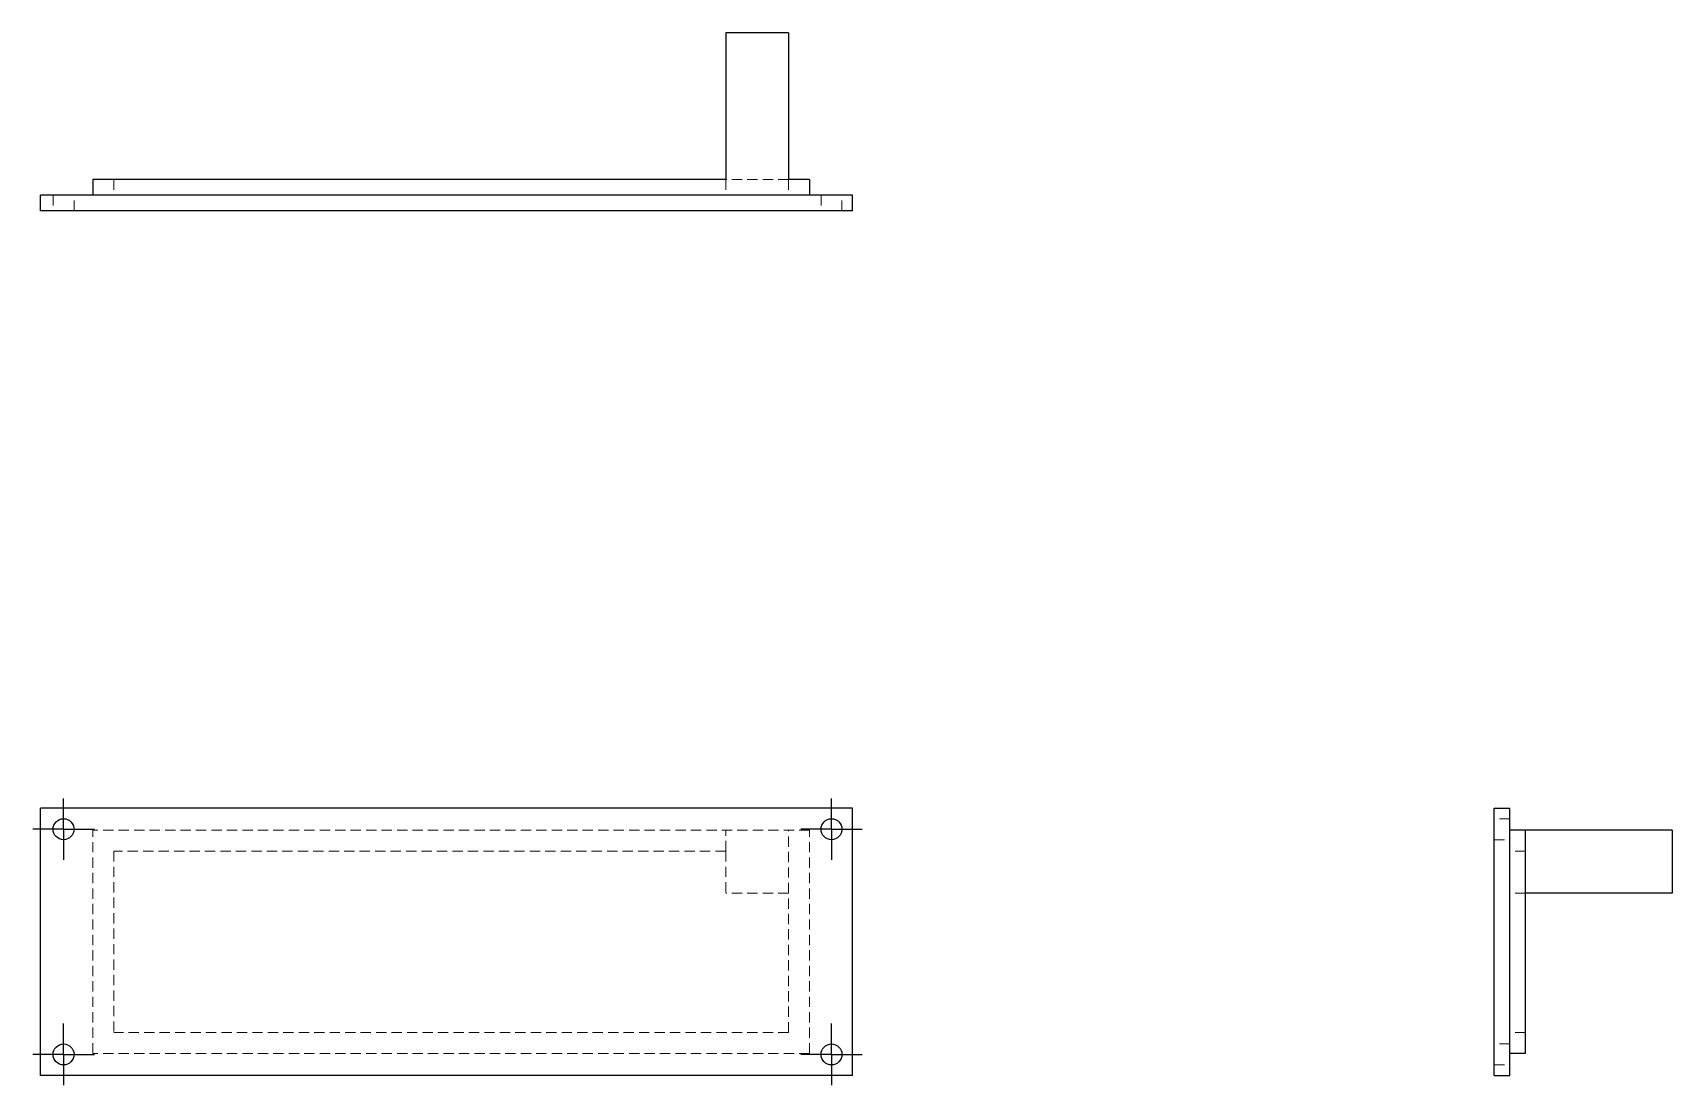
# Model space of a CAD drawing. Header units: millimetres. Extents: x 32 to 234, y 39 to 169.
import ezdxf

# ---------------------------------------------------------------- set-up
doc = ezdxf.new("R2010")
doc.units = ezdxf.units.MM
doc.linetypes.add('HIDDEN', pattern=[1.905, 1.27, -0.635])
doc.layers.add('10', color=7, linetype='Continuous')

# ---------------------------------------------------------------- blocks, each defined once
blk = doc.blocks.new('SW_CENTERMARKSYMBOL_0')
at = {"layer": '10', "color": 0}
for p, q in [((0, 2.5), (0, 3.79)), ((0, 0), (0, 2.5)), ((-2.5, 0), (-3.79, 0)), ((0, 0), (-2.5, 0)), ((0, 0), (0, -2.5)), ((0, 0), (2.5, 0)), ((2.5, 0), (3.79, 0)), ((0, -2.5), (0, -3.79))]:
    blk.add_line(p, q, dxfattribs=at)
blk = doc.blocks.new('SW_CENTERMARKSYMBOL_1')
at = {"layer": '10', "color": 0}
for p, q in [((0, 2.5), (0, 3.79)), ((0, 0), (0, 2.5)), ((-2.5, 0), (-3.79, 0)), ((0, 0), (-2.5, 0)), ((0, 0), (0, -2.5)), ((0, 0), (2.5, 0)), ((2.5, 0), (3.79, 0)), ((0, -2.5), (0, -3.79))]:
    blk.add_line(p, q, dxfattribs=at)
blk = doc.blocks.new('SW_CENTERMARKSYMBOL_2')
at = {"layer": '10', "color": 0}
for p, q in [((0, 2.5), (0, 3.79)), ((0, 0), (0, 2.5)), ((-2.5, 0), (-3.79, 0)), ((0, 0), (-2.5, 0)), ((0, 0), (0, -2.5)), ((0, 0), (2.5, 0)), ((2.5, 0), (3.79, 0)), ((0, -2.5), (0, -3.79))]:
    blk.add_line(p, q, dxfattribs=at)
blk = doc.blocks.new('SW_CENTERMARKSYMBOL_3')
at = {"layer": '10', "color": 0}
for p, q in [((0, 2.5), (0, 3.79)), ((0, 0), (0, 2.5)), ((-2.5, 0), (-3.79, 0)), ((0, 0), (-2.5, 0)), ((0, 0), (0, -2.5)), ((0, 0), (2.5, 0)), ((2.5, 0), (3.79, 0)), ((0, -2.5), (0, -3.79))]:
    blk.add_line(p, q, dxfattribs=at)

msp = doc.modelspace()

# ---------------------------------------------------------------- linework, layer by layer
at = {"color": 7, "linetype": 'Continuous', "lineweight": 25}
for p, q in [((117.39, 168.97), (117.39, 150.9)), ((125.13, 168.97), (117.39, 168.97)), ((125.13, 168.97), (125.13, 150.9)), ((39.45, 150.9), (39.45, 148.97)), ((117.39, 150.9), (39.45, 150.9)), ((127.71, 150.9), (125.13, 150.9)), ((127.71, 150.9), (127.71, 148.97)), ((33, 147.03), (33, 148.97)), ((133, 148.97), (33, 148.97)), ((133, 147.03), (133, 148.97)), ((133, 147.03), (33, 147.03)), ((33, 40.55), (33, 73.45)), ((133, 73.45), (33, 73.45)), ((133, 40.55), (133, 73.45)), ((212.03, 40.55), (212.03, 73.45)), ((212.03, 73.45), (213.97, 73.45)), ((213.97, 40.55), (213.97, 73.45)), ((215.9, 70.74), (213.97, 70.74)), ((215.9, 43.26), (215.9, 70.74)), ((233.97, 70.74), (215.9, 70.74)), ((233.97, 70.74), (233.97, 63)), ((233.97, 63), (215.9, 63)), ((215.9, 43.26), (213.97, 43.26)), ((133, 40.55), (33, 40.55)), ((212.03, 40.55), (213.97, 40.55))]:
    msp.add_line(p, q, dxfattribs=at)
at = {"color": 7, "linetype": 'HIDDEN', "lineweight": 18}
for p, q in [((42.03, 150.9), (42.03, 148.97)), ((117.39, 150.9), (117.39, 148.97)), ((125.13, 150.9), (117.39, 150.9)), ((125.13, 150.9), (125.13, 148.97)), ((34.55, 148.97), (34.55, 147.03)), ((37.13, 147.03), (37.13, 148.97)), ((129.13, 148.97), (129.13, 147.03)), ((131.71, 147.03), (131.71, 148.97)), ((127.71, 70.74), (39.45, 70.74)), ((39.45, 43.26), (39.45, 70.74)), ((117.39, 68.16), (117.39, 70.74)), ((125.13, 63), (125.13, 70.74)), ((127.71, 43.26), (127.71, 70.74)), ((213.97, 72.16), (212.03, 72.16)), ((212.03, 69.58), (213.97, 69.58)), ((117.39, 68.16), (42.03, 68.16)), ((42.03, 68.16), (42.03, 45.84)), ((117.39, 68.16), (117.39, 63)), ((215.9, 68.16), (213.97, 68.16)), ((125.13, 63), (117.39, 63)), ((125.13, 45.84), (125.13, 63)), ((215.9, 63), (213.97, 63)), ((125.13, 45.84), (42.03, 45.84)), ((215.9, 45.84), (213.97, 45.84)), ((127.71, 43.26), (39.45, 43.26)), ((213.97, 44.42), (212.03, 44.42)), ((212.03, 41.84), (213.97, 41.84))]:
    msp.add_line(p, q, dxfattribs=at)
at = {"color": 7, "linetype": 'Continuous', "lineweight": 25}
for centre in [(35.84, 70.87), (130.42, 70.87), (35.84, 43.13), (130.42, 43.13)]:
    msp.add_circle(centre, 1.29, dxfattribs=at)

# ---------------------------------------------------------------- block references
at = {"layer": '10'}
for name, p in [('SW_CENTERMARKSYMBOL_3', (35.84, 70.87)), ('SW_CENTERMARKSYMBOL_2', (130.42, 70.87)), ('SW_CENTERMARKSYMBOL_0', (35.84, 43.13)), ('SW_CENTERMARKSYMBOL_1', (130.42, 43.13))]:
    msp.add_blockref(name, p, dxfattribs=at)

doc.saveas('drawing.dxf')
